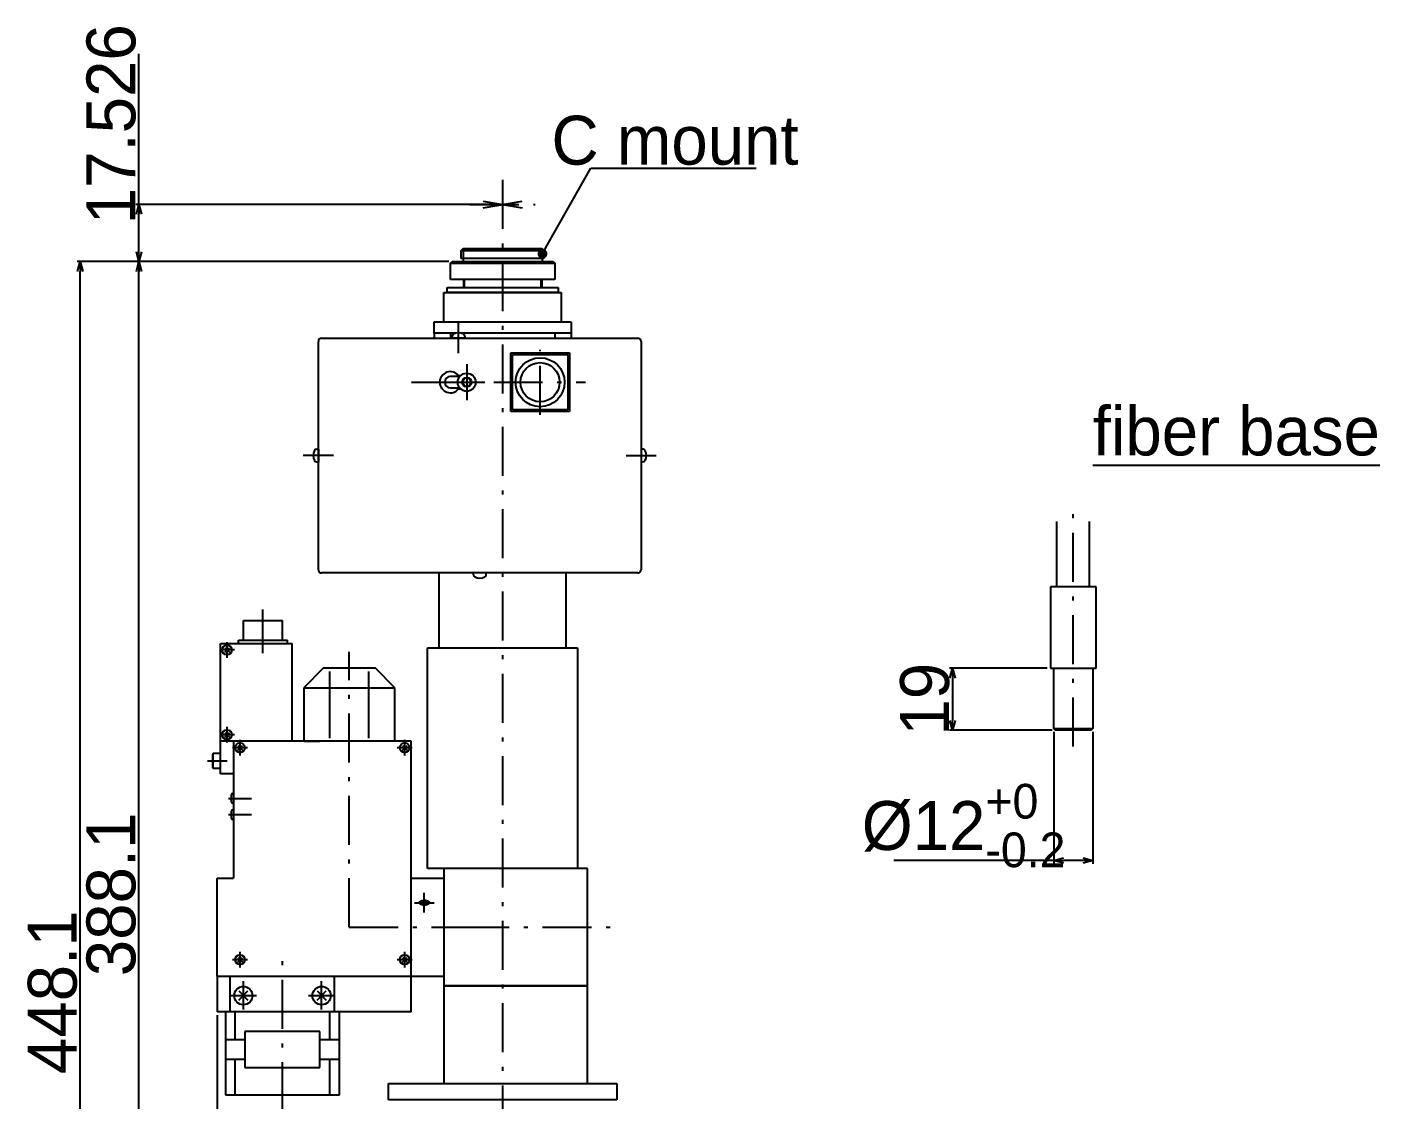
# Model space of a CAD drawing. Header units: millimetres. Extents: x -101 to 1189, y 101 to 982.
# Drawn here: x 701.9 to 1116.8, y 352.9 to 681.9 of the extents above; entities that cross this region are included whole.
import ezdxf

# ---------------------------------------------------------------- set-up
doc = ezdxf.new("R2010")
doc.units = ezdxf.units.MM
doc.linetypes.add('DASHDOT', pattern=[50.5, 30, -9, 2.5, -9])
for name, color, linetype in [('1', 7, 'Continuous'), ('2', 134, 'Continuous'), ('3', 214, 'Continuous')]:
    doc.layers.add(name, color=color, linetype=linetype)
doc.styles.get("Standard").update_dxf_attribs({"font": 'strkfont.shx', "bigfont": 'bigstrkfont.shx'})

# ---------------------------------------------------------------- blocks, each defined once
blk = doc.blocks.new('_Dot')
at = {"color": 0, "linetype": 'ByBlock', "lineweight": -2}
blk.add_line((-0.5, 0), (-1, 0), dxfattribs=at)
at = {"color": 0, "linetype": 'ByBlock', "const_width": 0.5}
blk.add_lwpolyline([(-0.25, 0, 1), (0.25, 0, 1)], format="xyb", close=True, dxfattribs=at)
blk = doc.blocks.new('_Open30')
at = {"color": 0, "lineweight": -2}
for p, q in [((-1, 0.27), (0, 0)), ((0, 0), (-1, -0.27)), ((0, 0), (-1, 0))]:
    blk.add_line(p, q, dxfattribs=at)

msp = doc.modelspace()

# ---------------------------------------------------------------- linework, layer by layer
at = {"layer": '1', "color": 7, "linetype": 'Continuous'}
for p, q in [((831.69, 609.49), (832.19, 609.99)), ((832.19, 609.99), (863.19, 609.99)), ((834.99, 613.39), (835.59, 613.99)), ((834.99, 610.99), (834.99, 613.39)), ((834.99, 613.39), (860.39, 613.39)), ((860.39, 610.99), (834.99, 610.99)), ((835.59, 613.99), (859.79, 613.99)), ((835.59, 613.99), (835.59, 610.99)), ((835.59, 610.99), (835.59, 609.99)), ((859.79, 613.99), (860.39, 613.39)), ((859.79, 613.99), (859.79, 610.99)), ((859.79, 610.99), (859.79, 609.99)), ((860.39, 613.39), (860.39, 610.99)), ((863.19, 609.99), (863.69, 609.49)), ((831.69, 604.49), (831.69, 609.49)), ((831.69, 609.49), (863.69, 609.49)), ((863.69, 609.49), (863.69, 604.49)), ((830.69, 602.01), (864.69, 602.01)), ((830.69, 600.51), (830.69, 602.01)), ((863.69, 604.49), (831.69, 604.49)), ((835.69, 604.49), (835.69, 602.01)), ((835.94, 604.49), (835.94, 602.01)), ((859.44, 604.49), (859.44, 602.01)), ((859.69, 604.49), (859.69, 602.01)), ((864.69, 602.01), (864.69, 600.51)), ((829.69, 591.51), (829.69, 600.51)), ((829.69, 600.51), (865.69, 600.51)), ((864.69, 600.51), (830.69, 600.51)), ((865.69, 600.51), (865.69, 591.51)), ((826.69, 588.01), (826.69, 591.51)), ((826.69, 591.51), (868.69, 591.51)), ((868.69, 591.51), (868.69, 588.01)), ((791.19, 515.51), (791.19, 585.51)), ((792.19, 586.51), (889.19, 586.51)), ((833.4, 588.01), (826.69, 588.01)), ((826.69, 588.01), (826.69, 586.51)), ((831.69, 588.01), (831.69, 586.51)), ((832.24, 587.09), (832.19, 586.51)), ((836.19, 586.51), (832.19, 586.51)), ((868.69, 588.01), (834.99, 588.01)), ((836.14, 587.09), (836.19, 586.51)), ((863.69, 588.01), (863.69, 586.51)), ((868.69, 588.01), (868.69, 586.51)), ((890.19, 585.51), (890.19, 515.51)), ((850.19, 582.01), (868.19, 582.01)), ((850.19, 564.01), (850.19, 582.01)), ((850.69, 581.51), (867.69, 581.51)), ((850.69, 564.51), (850.69, 581.51)), ((867.69, 581.51), (867.69, 564.51)), ((868.19, 582.01), (868.19, 564.01)), ((834.57, 574.76), (831.69, 574.76)), ((834.8, 575.01), (834.25, 575.01)), ((835.97, 574.26), (835.25, 573.01)), ((835.25, 573.01), (835.97, 571.76)), ((837.41, 574.26), (835.97, 574.26)), ((838.13, 573.01), (837.41, 574.26)), ((837.41, 571.76), (838.13, 573.01)), ((831.69, 571.26), (834.57, 571.26)), ((834.25, 571.01), (834.8, 571.01)), ((835.97, 571.76), (837.41, 571.76)), ((867.69, 564.51), (850.69, 564.51)), ((868.19, 564.01), (850.19, 564.01)), ((790.62, 552.46), (791.19, 552.51)), ((791.19, 552.51), (791.19, 548.51)), ((890.19, 552.51), (890.19, 548.51)), ((890.77, 552.46), (890.19, 552.51)), ((790.62, 548.56), (791.19, 548.51)), ((890.77, 548.56), (890.19, 548.51)), ((1017.7, 510.29), (1017.7, 530.29)), ((1027.7, 510.29), (1027.7, 530.29)), ((889.19, 514.51), (792.19, 514.51)), ((828.19, 514.51), (828.19, 491.51)), ((842.69, 514.51), (838.69, 514.51)), ((838.74, 513.93), (838.69, 514.51)), ((842.64, 513.94), (842.69, 514.51)), ((867.19, 491.51), (867.19, 514.51)), ((1015.7, 510.29), (1015.7, 485.29)), ((1029.7, 510.29), (1015.7, 510.29)), ((1029.7, 485.29), (1029.7, 510.29)), ((768.19, 499.89), (780.19, 499.89)), ((768.19, 493.89), (768.19, 499.89)), ((780.19, 493.89), (780.19, 499.89)), ((766.69, 493.89), (781.69, 493.89)), ((766.69, 492.89), (766.69, 493.89)), ((781.69, 492.89), (781.69, 493.89)), ((761.19, 452.89), (761.19, 492.89)), ((761.19, 492.89), (783.19, 492.89)), ((762.48, 491.6), (763.9, 490.18)), ((762.48, 490.18), (763.9, 491.6)), ((783.19, 462.89), (783.19, 492.89)), ((824.69, 491.51), (870.69, 491.51)), ((824.69, 423.89), (824.69, 491.51)), ((828.19, 491.51), (867.19, 491.51)), ((870.69, 491.51), (870.69, 423.89)), ((792.69, 485.29), (786.69, 479.29)), ((808.69, 485.29), (792.69, 485.29)), ((794.69, 463.89), (794.69, 484.29)), ((806.69, 463.89), (806.69, 484.29)), ((814.69, 479.29), (808.69, 485.29)), ((1015.7, 485.29), (1029.7, 485.29)), ((1016.7, 466.79), (1016.7, 485.29)), ((1028.7, 485.29), (1028.7, 466.79)), ((786.69, 479.29), (786.69, 462.89)), ((786.69, 479.29), (814.69, 479.29)), ((814.69, 462.89), (814.69, 479.29)), ((762.48, 464.18), (763.9, 465.6)), ((762.48, 465.6), (763.9, 464.18)), ((1016.7, 466.79), (1028.7, 466.79)), ((1017.2, 466.29), (1016.7, 466.79)), ((1028.2, 466.29), (1017.2, 466.29)), ((1028.7, 466.79), (1028.2, 466.29)), ((819.69, 462.89), (761.19, 462.89)), ((765.19, 462.89), (765.19, 420.89)), ((765.19, 462.89), (765.19, 452.89)), ((766.48, 461.6), (767.9, 460.18)), ((766.48, 460.18), (767.9, 461.6)), ((786.69, 462.89), (791.69, 462.89)), ((816.98, 461.6), (818.4, 460.18)), ((816.98, 460.18), (818.4, 461.6)), ((819.69, 390.89), (819.69, 462.89)), ((758.94, 459.14), (758.69, 458.89)), ((758.69, 458.89), (758.69, 454.89)), ((761.19, 459.14), (758.94, 459.14)), ((758.94, 454.64), (758.94, 459.14)), ((761.19, 454.64), (761.19, 459.14)), ((758.69, 454.89), (758.94, 454.64)), ((758.94, 454.64), (761.19, 454.64)), ((765.19, 452.89), (761.19, 452.89)), ((764.59, 444.22), (764.59, 446.56)), ((764.87, 446.86), (765.19, 446.89)), ((765.19, 446.89), (765.19, 443.89)), ((764.59, 439.22), (764.59, 441.56)), ((765.19, 443.89), (764.87, 443.92)), ((764.87, 441.86), (765.19, 441.89)), ((765.19, 441.89), (765.19, 438.89)), ((765.19, 438.89), (764.87, 438.92)), ((870.69, 423.89), (824.69, 423.89)), ((873.69, 423.89), (829.69, 423.89)), ((829.69, 423.89), (829.69, 387.89)), ((873.69, 387.89), (873.69, 423.89)), ((760.19, 390.89), (760.19, 420.89)), ((760.19, 420.89), (765.19, 420.89)), ((819.69, 420.89), (829.69, 420.89)), ((829.69, 420.89), (829.69, 390.89)), ((822.19, 413.44), (822.2, 413.46)), ((822.19, 413.42), (822.19, 413.44)), ((822.19, 413.4), (822.19, 413.42)), ((822.19, 413.38), (822.19, 413.4)), ((822.19, 413.36), (822.19, 413.38)), ((822.19, 413.35), (822.19, 413.36)), ((822.2, 413.33), (822.19, 413.35)), ((822.2, 413.47), (822.21, 413.49)), ((822.2, 413.46), (822.2, 413.47)), ((822.2, 413.31), (822.2, 413.33)), ((822.21, 413.29), (822.2, 413.31)), ((822.21, 413.51), (822.22, 413.53)), ((822.21, 413.49), (822.21, 413.51)), ((822.21, 413.27), (822.21, 413.29)), ((822.22, 413.25), (822.21, 413.27)), ((822.22, 413.55), (822.23, 413.57)), ((822.22, 413.53), (822.22, 413.55)), ((822.22, 413.24), (822.22, 413.25)), ((822.23, 413.22), (822.22, 413.24)), ((822.23, 413.57), (822.24, 413.58)), ((822.24, 413.2), (822.23, 413.22)), ((822.24, 413.58), (822.25, 413.6)), ((822.25, 413.18), (822.24, 413.2)), ((822.25, 413.6), (822.26, 413.62)), ((822.26, 413.16), (822.25, 413.18)), ((822.26, 413.62), (822.27, 413.64)), ((822.27, 413.15), (822.26, 413.16)), ((822.27, 413.64), (822.29, 413.65)), ((822.29, 413.13), (822.27, 413.15)), ((822.29, 413.65), (822.3, 413.67)), ((822.3, 413.11), (822.29, 413.13)), ((822.3, 413.67), (822.31, 413.69)), ((822.31, 413.09), (822.3, 413.11)), ((822.31, 413.69), (822.33, 413.7)), ((822.33, 413.08), (822.31, 413.09)), ((822.33, 413.7), (822.34, 413.72)), ((822.34, 413.06), (822.33, 413.08)), ((822.34, 413.72), (822.36, 413.74)), ((822.36, 413.04), (822.34, 413.06)), ((822.36, 413.74), (822.38, 413.75)), ((822.38, 413.03), (822.36, 413.04)), ((822.38, 413.75), (822.4, 413.77)), ((822.4, 413.01), (822.38, 413.03)), ((822.4, 413.77), (822.42, 413.79)), ((822.42, 413), (822.4, 413.01)), ((822.42, 413.79), (822.44, 413.8)), ((822.44, 412.98), (822.42, 413)), ((822.44, 413.8), (822.46, 413.82)), ((822.44, 413.43), (822.45, 413.45)), ((822.44, 413.41), (822.44, 413.43)), ((822.44, 413.4), (822.44, 413.41)), ((822.44, 413.38), (822.44, 413.4)), ((822.44, 413.37), (822.44, 413.38)), ((822.44, 413.35), (822.44, 413.37)), ((822.45, 413.34), (822.44, 413.35)), ((822.46, 412.97), (822.44, 412.98)), ((822.45, 413.48), (822.46, 413.49)), ((822.45, 413.46), (822.45, 413.48)), ((822.45, 413.45), (822.45, 413.46)), ((822.45, 413.32), (822.45, 413.34)), ((822.45, 413.31), (822.45, 413.32)), ((822.46, 413.29), (822.45, 413.31)), ((822.46, 413.82), (822.48, 413.83)), ((822.46, 413.51), (822.47, 413.52)), ((822.46, 413.49), (822.46, 413.51)), ((822.46, 413.28), (822.46, 413.29)), ((822.47, 413.26), (822.46, 413.28)), ((822.48, 412.95), (822.46, 412.97)), ((822.47, 413.52), (822.48, 413.54)), ((822.48, 413.25), (822.47, 413.26)), ((822.48, 413.83), (822.5, 413.85)), ((822.48, 413.55), (822.49, 413.57)), ((822.48, 413.54), (822.48, 413.55)), ((822.48, 413.23), (822.48, 413.25)), ((822.49, 413.22), (822.48, 413.23)), ((822.5, 412.94), (822.48, 412.95)), ((822.49, 413.57), (822.5, 413.58)), ((822.5, 413.2), (822.49, 413.22)), ((822.5, 413.85), (822.52, 413.86)), ((822.5, 413.58), (822.51, 413.6)), ((822.51, 413.19), (822.5, 413.2)), ((822.52, 412.92), (822.5, 412.94)), ((822.51, 413.6), (822.52, 413.61)), ((822.52, 413.17), (822.51, 413.19)), ((822.52, 413.86), (822.55, 413.88)), ((822.52, 413.61), (822.53, 413.62)), ((822.53, 413.16), (822.52, 413.17)), ((822.55, 412.91), (822.52, 412.92)), ((822.53, 413.62), (822.54, 413.64)), ((822.54, 413.14), (822.53, 413.16)), ((822.54, 413.64), (822.56, 413.65)), ((822.56, 413.13), (822.54, 413.14)), ((822.55, 413.88), (822.57, 413.89)), ((822.57, 412.89), (822.55, 412.91)), ((822.56, 413.65), (822.57, 413.67)), ((822.57, 413.12), (822.56, 413.13)), ((822.57, 413.89), (822.6, 413.9)), ((822.57, 413.67), (822.58, 413.68)), ((822.58, 413.1), (822.57, 413.12)), ((822.6, 412.88), (822.57, 412.89)), ((822.58, 413.68), (822.6, 413.69)), ((822.6, 413.09), (822.58, 413.1)), ((822.6, 413.9), (822.62, 413.92)), ((822.6, 413.69), (822.61, 413.71)), ((822.61, 413.08), (822.6, 413.09)), ((822.62, 412.87), (822.6, 412.88)), ((822.61, 413.71), (822.63, 413.72)), ((822.63, 413.06), (822.61, 413.08)), ((822.62, 413.92), (822.65, 413.93)), ((822.65, 412.85), (822.62, 412.87)), ((822.63, 413.72), (822.65, 413.73)), ((822.65, 413.05), (822.63, 413.06)), ((822.65, 413.93), (822.67, 413.94)), ((822.65, 413.73), (822.66, 413.75)), ((822.66, 413.04), (822.65, 413.05)), ((822.67, 412.84), (822.65, 412.85)), ((822.66, 413.75), (822.68, 413.76)), ((822.68, 413.02), (822.66, 413.04)), ((822.67, 413.94), (822.7, 413.95)), ((822.7, 412.83), (822.67, 412.84)), ((822.68, 413.76), (822.7, 413.77)), ((822.7, 413.01), (822.68, 413.02)), ((822.7, 413.95), (822.73, 413.97)), ((822.7, 413.77), (822.72, 413.78)), ((822.72, 413), (822.7, 413.01)), ((822.73, 412.82), (822.7, 412.83)), ((822.72, 413.78), (822.74, 413.79)), ((822.74, 412.99), (822.72, 413)), ((822.73, 413.97), (822.76, 413.98)), ((822.76, 412.8), (822.73, 412.82)), ((822.74, 413.79), (822.76, 413.81)), ((822.76, 412.98), (822.74, 412.99)), ((822.76, 413.98), (822.79, 413.99)), ((822.76, 413.81), (822.78, 413.82)), ((822.78, 412.96), (822.76, 412.98)), ((822.79, 412.79), (822.76, 412.8)), ((822.78, 413.82), (822.8, 413.83)), ((822.8, 412.95), (822.78, 412.96)), ((822.79, 413.99), (822.82, 414)), ((822.82, 412.78), (822.79, 412.79)), ((822.8, 413.83), (822.82, 413.84)), ((822.82, 412.94), (822.8, 412.95)), ((822.82, 414), (822.85, 414.01)), ((822.82, 413.84), (822.84, 413.85)), ((822.84, 412.93), (822.82, 412.94)), ((822.85, 412.77), (822.82, 412.78)), ((822.84, 413.85), (822.87, 413.86)), ((822.87, 412.92), (822.84, 412.93)), ((822.85, 414.01), (822.88, 414.02)), ((822.88, 412.76), (822.85, 412.77)), ((822.87, 413.86), (822.89, 413.87)), ((822.89, 412.91), (822.87, 412.92)), ((822.88, 414.02), (822.91, 414.03)), ((822.91, 412.75), (822.88, 412.76)), ((822.89, 413.87), (822.91, 413.88)), ((822.91, 412.9), (822.89, 412.91)), ((822.91, 414.03), (822.94, 414.04)), ((822.91, 413.88), (822.94, 413.89)), ((822.94, 412.89), (822.91, 412.9)), ((822.94, 412.74), (822.91, 412.75)), ((822.94, 414.04), (822.97, 414.05)), ((822.94, 413.89), (822.96, 413.9)), ((822.96, 412.88), (822.94, 412.89)), ((822.97, 412.73), (822.94, 412.74)), ((822.96, 413.9), (822.99, 413.91)), ((822.99, 412.87), (822.96, 412.88)), ((822.97, 414.05), (823.01, 414.06)), ((823.01, 412.72), (822.97, 412.73)), ((822.99, 413.91), (823.01, 413.92)), ((823.01, 412.87), (822.99, 412.87)), ((823.01, 414.06), (823.04, 414.07)), ((823.01, 413.92), (823.04, 413.92)), ((823.04, 412.86), (823.01, 412.87)), ((823.04, 412.72), (823.01, 412.72)), ((823.04, 414.07), (823.07, 414.07)), ((823.04, 413.92), (823.07, 413.93)), ((823.07, 412.85), (823.04, 412.86)), ((823.07, 412.71), (823.04, 412.72)), ((823.07, 414.07), (823.11, 414.08)), ((823.07, 413.93), (823.09, 413.94)), ((823.09, 412.84), (823.07, 412.85)), ((823.11, 412.7), (823.07, 412.71)), ((823.09, 413.94), (823.12, 413.95)), ((823.12, 412.84), (823.09, 412.84)), ((823.11, 414.08), (823.14, 414.09)), ((823.14, 412.69), (823.11, 412.7)), ((823.12, 413.95), (823.15, 413.95)), ((823.15, 412.83), (823.12, 412.84)), ((823.14, 414.09), (823.18, 414.1)), ((823.18, 412.69), (823.14, 412.69)), ((823.15, 413.95), (823.18, 413.96)), ((823.18, 412.82), (823.15, 412.83)), ((823.18, 414.1), (823.21, 414.1)), ((823.18, 413.96), (823.2, 413.97)), ((823.2, 412.82), (823.18, 412.82)), ((823.21, 412.68), (823.18, 412.69)), ((823.2, 413.97), (823.23, 413.97)), ((823.23, 412.81), (823.2, 412.82)), ((823.21, 414.1), (823.25, 414.11)), ((823.25, 412.68), (823.21, 412.68)), ((823.23, 413.97), (823.26, 413.98)), ((823.26, 412.8), (823.23, 412.81)), ((823.25, 414.11), (823.28, 414.11)), ((823.28, 412.67), (823.25, 412.68)), ((823.26, 413.98), (823.29, 413.98)), ((823.29, 412.8), (823.26, 412.8)), ((823.28, 414.11), (823.32, 414.12)), ((823.32, 412.67), (823.28, 412.67)), ((823.29, 413.98), (823.32, 413.99)), ((823.32, 412.79), (823.29, 412.8)), ((823.32, 414.12), (823.35, 414.12)), ((823.32, 413.99), (823.35, 413.99)), ((823.35, 412.79), (823.32, 412.79)), ((823.35, 412.66), (823.32, 412.67)), ((823.35, 414.12), (823.39, 414.13)), ((823.35, 413.99), (823.38, 414)), ((823.38, 412.79), (823.35, 412.79)), ((823.39, 412.66), (823.35, 412.66)), ((823.38, 414), (823.41, 414)), ((823.41, 412.78), (823.38, 412.79)), ((823.39, 414.13), (823.42, 414.13)), ((823.42, 412.65), (823.39, 412.66)), ((823.41, 414), (823.44, 414)), ((823.44, 412.78), (823.41, 412.78)), ((823.42, 414.13), (823.46, 414.13)), ((823.46, 412.65), (823.42, 412.65)), ((823.44, 414), (823.47, 414.01)), ((823.47, 412.78), (823.44, 412.78)), ((823.46, 414.13), (823.5, 414.14)), ((823.5, 412.65), (823.46, 412.65)), ((823.47, 414.01), (823.5, 414.01)), ((823.5, 412.77), (823.47, 412.78)), ((823.5, 414.14), (823.53, 414.14)), ((823.5, 414.01), (823.53, 414.01)), ((823.53, 412.77), (823.5, 412.77)), ((823.53, 412.65), (823.5, 412.65)), ((823.53, 414.14), (823.57, 414.14)), ((823.53, 414.01), (823.56, 414.01)), ((823.56, 412.77), (823.53, 412.77)), ((823.57, 412.64), (823.53, 412.65)), ((823.56, 414.01), (823.59, 414.01)), ((823.59, 412.77), (823.56, 412.77)), ((823.57, 414.14), (823.61, 414.14)), ((823.61, 412.64), (823.57, 412.64)), ((823.59, 414.01), (823.62, 414.02)), ((823.62, 412.77), (823.59, 412.77)), ((823.61, 414.14), (823.65, 414.14)), ((823.65, 412.64), (823.61, 412.64)), ((823.62, 414.02), (823.65, 414.02)), ((823.65, 412.77), (823.62, 412.77)), ((823.65, 414.14), (823.68, 414.14)), ((823.65, 414.02), (823.68, 414.02)), ((823.68, 412.77), (823.65, 412.77)), ((823.68, 412.64), (823.65, 412.64)), ((823.68, 414.14), (823.72, 414.14)), ((823.68, 414.02), (823.71, 414.02)), ((823.71, 412.77), (823.68, 412.77)), ((823.72, 412.64), (823.68, 412.64)), ((823.71, 414.02), (823.75, 414.02)), ((823.75, 412.77), (823.71, 412.77)), ((823.72, 414.14), (823.76, 414.14)), ((823.76, 412.64), (823.72, 412.64)), ((823.75, 414.02), (823.78, 414.01)), ((823.78, 412.77), (823.75, 412.77)), ((823.76, 414.14), (823.79, 414.14)), ((823.79, 412.64), (823.76, 412.64)), ((823.78, 414.01), (823.81, 414.01)), ((823.81, 412.77), (823.78, 412.77)), ((823.79, 414.14), (823.83, 414.14)), ((823.83, 412.64), (823.79, 412.64)), ((823.81, 414.01), (823.84, 414.01)), ((823.84, 412.77), (823.81, 412.77)), ((823.83, 414.14), (823.87, 414.14)), ((823.87, 412.65), (823.83, 412.64)), ((823.84, 414.01), (823.87, 414.01)), ((823.87, 412.77), (823.84, 412.77)), ((823.87, 414.14), (823.9, 414.13)), ((823.87, 414.01), (823.9, 414.01)), ((823.9, 412.77), (823.87, 412.77)), ((823.9, 412.65), (823.87, 412.65)), ((823.9, 414.13), (823.94, 414.13)), ((823.9, 414.01), (823.93, 414)), ((823.93, 412.78), (823.9, 412.77)), ((823.94, 412.65), (823.9, 412.65)), ((823.93, 414), (823.96, 414)), ((823.96, 412.78), (823.93, 412.78)), ((823.94, 414.13), (823.98, 414.13)), ((823.98, 412.65), (823.94, 412.65)), ((823.96, 414), (823.99, 414)), ((823.99, 412.78), (823.96, 412.78)), ((823.98, 414.13), (824.01, 414.12)), ((824.01, 412.66), (823.98, 412.65)), ((823.99, 414), (824.02, 413.99)), ((824.02, 412.79), (823.99, 412.78)), ((824.01, 414.12), (824.05, 414.12)), ((824.05, 412.66), (824.01, 412.66)), ((824.02, 413.99), (824.05, 413.99)), ((824.05, 412.79), (824.02, 412.79)), ((824.05, 414.12), (824.08, 414.12)), ((824.05, 413.99), (824.08, 413.99)), ((824.08, 412.8), (824.05, 412.79)), ((824.08, 412.67), (824.05, 412.66)), ((824.08, 414.12), (824.12, 414.11)), ((824.08, 413.99), (824.11, 413.98)), ((824.11, 412.8), (824.08, 412.8)), ((824.12, 412.67), (824.08, 412.67)), ((824.11, 413.98), (824.14, 413.98)), ((824.14, 412.81), (824.11, 412.8)), ((824.12, 414.11), (824.15, 414.1)), ((824.15, 412.68), (824.12, 412.67)), ((824.14, 413.98), (824.16, 413.97)), ((824.16, 412.81), (824.14, 412.81)), ((824.15, 414.1), (824.19, 414.1)), ((824.19, 412.68), (824.15, 412.68)), ((824.16, 413.97), (824.19, 413.96)), ((824.19, 412.82), (824.16, 412.81)), ((824.19, 414.1), (824.22, 414.09)), ((824.19, 413.96), (824.22, 413.96)), ((824.22, 412.83), (824.19, 412.82)), ((824.22, 412.69), (824.19, 412.68)), ((824.22, 414.09), (824.26, 414.09)), ((824.22, 413.96), (824.25, 413.95)), ((824.25, 412.83), (824.22, 412.83)), ((824.26, 412.7), (824.22, 412.69)), ((824.25, 413.95), (824.28, 413.94)), ((824.28, 412.84), (824.25, 412.83)), ((824.26, 414.09), (824.29, 414.08)), ((824.29, 412.7), (824.26, 412.7)), ((824.28, 413.94), (824.3, 413.94)), ((824.3, 412.85), (824.28, 412.84)), ((824.29, 414.08), (824.33, 414.07)), ((824.33, 412.71), (824.29, 412.7)), ((824.3, 413.94), (824.33, 413.93)), ((824.33, 412.85), (824.3, 412.85)), ((824.33, 414.07), (824.36, 414.06)), ((824.33, 413.93), (824.36, 413.92)), ((824.36, 412.86), (824.33, 412.85)), ((824.36, 412.72), (824.33, 412.71)), ((824.36, 414.06), (824.39, 414.05)), ((824.36, 413.92), (824.38, 413.91)), ((824.38, 412.87), (824.36, 412.86)), ((824.39, 412.73), (824.36, 412.72)), ((824.38, 413.91), (824.41, 413.9)), ((824.41, 412.88), (824.38, 412.87)), ((824.39, 414.05), (824.43, 414.05)), ((824.43, 412.74), (824.39, 412.73)), ((824.41, 413.9), (824.43, 413.89)), ((824.43, 412.89), (824.41, 412.88)), ((824.43, 414.05), (824.46, 414.04)), ((824.43, 413.89), (824.46, 413.89)), ((824.46, 412.9), (824.43, 412.89)), ((824.46, 412.75), (824.43, 412.74)), ((824.46, 414.04), (824.49, 414.03)), ((824.46, 413.89), (824.48, 413.88)), ((824.48, 412.91), (824.46, 412.9)), ((824.49, 412.76), (824.46, 412.75)), ((824.48, 413.88), (824.5, 413.87)), ((824.5, 412.92), (824.48, 412.91)), ((824.49, 414.03), (824.52, 414.02)), ((824.52, 412.77), (824.49, 412.76)), ((824.5, 413.87), (824.53, 413.86)), ((824.53, 412.93), (824.5, 412.92)), ((824.52, 414.02), (824.55, 414.01)), ((824.55, 412.78), (824.52, 412.77)), ((824.53, 413.86), (824.55, 413.85)), ((824.55, 412.94), (824.53, 412.93)), ((824.55, 414.01), (824.58, 414)), ((824.55, 413.85), (824.57, 413.83)), ((824.57, 412.95), (824.55, 412.94)), ((824.58, 412.79), (824.55, 412.78)), ((824.57, 413.83), (824.59, 413.82)), ((824.59, 412.96), (824.57, 412.95)), ((824.58, 414), (824.61, 413.98)), ((824.61, 412.8), (824.58, 412.79)), ((824.59, 413.82), (824.62, 413.81)), ((824.62, 412.97), (824.59, 412.96)), ((824.61, 413.98), (824.64, 413.97)), ((824.64, 412.81), (824.61, 412.8)), ((824.62, 413.81), (824.64, 413.8)), ((824.64, 412.98), (824.62, 412.97)), ((824.64, 413.97), (824.67, 413.96)), ((824.64, 413.8), (824.66, 413.79)), ((824.66, 412.99), (824.64, 412.98)), ((824.67, 412.82), (824.64, 412.81)), ((824.66, 413.79), (824.67, 413.78)), ((824.67, 413.01), (824.66, 412.99)), ((824.67, 413.96), (824.7, 413.95)), ((824.67, 413.78), (824.69, 413.76)), ((824.69, 413.02), (824.67, 413.01)), ((824.7, 412.83), (824.67, 412.82)), ((824.69, 413.76), (824.71, 413.75)), ((824.71, 413.03), (824.69, 413.02)), ((824.7, 413.95), (824.72, 413.94)), ((824.72, 412.85), (824.7, 412.83)), ((824.71, 413.75), (824.73, 413.74)), ((824.73, 413.04), (824.71, 413.03)), ((824.72, 413.94), (824.75, 413.92)), ((824.75, 412.86), (824.72, 412.85)), ((824.73, 413.74), (824.75, 413.73)), ((824.75, 413.06), (824.73, 413.04)), ((824.75, 413.92), (824.77, 413.91)), ((824.75, 413.73), (824.76, 413.71)), ((824.76, 413.07), (824.75, 413.06)), ((824.77, 412.87), (824.75, 412.86)), ((824.76, 413.71), (824.78, 413.7)), ((824.78, 413.08), (824.76, 413.07)), ((824.77, 413.91), (824.8, 413.9)), ((824.8, 412.89), (824.77, 412.87)), ((824.78, 413.7), (824.79, 413.69)), ((824.79, 413.1), (824.78, 413.08)), ((824.79, 413.69), (824.81, 413.67)), ((824.81, 413.11), (824.79, 413.1)), ((824.8, 413.9), (824.82, 413.88)), ((824.82, 412.9), (824.8, 412.89)), ((824.81, 413.67), (824.82, 413.66)), ((824.82, 413.12), (824.81, 413.11)), ((824.82, 413.88), (824.85, 413.87)), ((824.82, 413.66), (824.83, 413.65)), ((824.83, 413.14), (824.82, 413.12)), ((824.85, 412.91), (824.82, 412.9)), ((824.83, 413.65), (824.85, 413.63)), ((824.85, 413.15), (824.83, 413.14)), ((824.85, 413.87), (824.87, 413.85)), ((824.85, 413.63), (824.86, 413.62)), ((824.86, 413.17), (824.85, 413.15)), ((824.87, 412.93), (824.85, 412.91)), ((824.86, 413.62), (824.87, 413.6)), ((824.87, 413.18), (824.86, 413.17)), ((824.87, 413.85), (824.89, 413.84)), ((824.87, 413.6), (824.88, 413.59)), ((824.88, 413.19), (824.87, 413.18)), ((824.89, 412.94), (824.87, 412.93)), ((824.88, 413.59), (824.89, 413.57)), ((824.89, 413.21), (824.88, 413.19)), ((824.89, 413.84), (824.92, 413.82)), ((824.89, 413.57), (824.9, 413.56)), ((824.9, 413.22), (824.89, 413.21)), ((824.92, 412.96), (824.89, 412.94)), ((824.9, 413.56), (824.9, 413.54)), ((824.9, 413.54), (824.91, 413.53)), ((824.91, 413.25), (824.9, 413.24)), ((824.9, 413.24), (824.9, 413.22)), ((824.91, 413.53), (824.92, 413.51)), ((824.92, 413.27), (824.91, 413.25)), ((824.92, 413.82), (824.94, 413.81)), ((824.92, 413.51), (824.92, 413.5)), ((824.92, 413.5), (824.93, 413.48)), ((824.93, 413.3), (824.92, 413.28)), ((824.92, 413.28), (824.92, 413.27)), ((824.94, 412.97), (824.92, 412.96)), ((824.93, 413.48), (824.93, 413.47)), ((824.93, 413.47), (824.94, 413.45)), ((824.94, 413.33), (824.93, 413.31)), ((824.93, 413.31), (824.93, 413.3)), ((824.94, 413.81), (824.96, 413.79)), ((824.94, 413.45), (824.94, 413.44)), ((824.94, 413.44), (824.94, 413.42)), ((824.94, 413.42), (824.94, 413.41)), ((824.94, 413.41), (824.94, 413.39)), ((824.94, 413.39), (824.94, 413.38)), ((824.94, 413.38), (824.94, 413.36)), ((824.94, 413.36), (824.94, 413.35)), ((824.94, 413.35), (824.94, 413.33)), ((824.96, 412.99), (824.94, 412.97)), ((824.96, 413.79), (824.98, 413.78)), ((824.98, 413), (824.96, 412.99)), ((824.98, 413.78), (825, 413.76)), ((825, 413.02), (824.98, 413)), ((825, 413.76), (825.01, 413.75)), ((825.01, 413.04), (825, 413.02)), ((825.01, 413.75), (825.03, 413.73)), ((825.03, 413.05), (825.01, 413.04)), ((825.03, 413.73), (825.05, 413.71)), ((825.05, 413.07), (825.03, 413.05)), ((825.05, 413.71), (825.06, 413.7)), ((825.06, 413.09), (825.05, 413.07)), ((825.06, 413.7), (825.08, 413.68)), ((825.08, 413.1), (825.06, 413.09)), ((825.08, 413.68), (825.09, 413.66)), ((825.09, 413.12), (825.08, 413.1)), ((825.09, 413.66), (825.1, 413.64)), ((825.1, 413.14), (825.09, 413.12)), ((825.1, 413.64), (825.12, 413.63)), ((825.12, 413.16), (825.1, 413.14)), ((825.12, 413.63), (825.13, 413.61)), ((825.13, 413.17), (825.12, 413.16)), ((825.13, 413.61), (825.14, 413.59)), ((825.14, 413.19), (825.13, 413.17)), ((825.14, 413.59), (825.15, 413.57)), ((825.15, 413.21), (825.14, 413.19)), ((825.15, 413.57), (825.15, 413.56)), ((825.15, 413.56), (825.16, 413.54)), ((825.16, 413.24), (825.15, 413.23)), ((825.15, 413.23), (825.15, 413.21)), ((825.16, 413.54), (825.17, 413.52)), ((825.17, 413.26), (825.16, 413.24)), ((825.17, 413.52), (825.18, 413.5)), ((825.18, 413.28), (825.17, 413.26)), ((825.18, 413.5), (825.18, 413.48)), ((825.18, 413.48), (825.18, 413.47)), ((825.18, 413.47), (825.19, 413.45)), ((825.19, 413.34), (825.18, 413.32)), ((825.18, 413.32), (825.18, 413.3)), ((825.18, 413.3), (825.18, 413.28)), ((825.19, 413.45), (825.19, 413.43)), ((825.19, 413.43), (825.19, 413.41)), ((825.19, 413.41), (825.19, 413.39)), ((825.19, 413.39), (825.19, 413.37)), ((825.19, 413.37), (825.19, 413.35)), ((825.19, 413.35), (825.19, 413.34)), ((766.48, 396.6), (767.9, 395.18)), ((766.48, 395.18), (767.9, 396.6)), ((816.98, 396.6), (818.4, 395.18)), ((816.98, 395.18), (818.4, 396.6)), ((760.19, 390.89), (829.69, 390.89)), ((760.19, 390.89), (760.19, 379.89)), ((764.19, 379.89), (764.19, 390.89)), ((796.19, 379.89), (796.19, 390.89)), ((819.69, 379.89), (819.69, 390.89)), ((766.78, 383.48), (769.61, 386.31)), ((766.78, 386.31), (769.61, 383.48)), ((790.78, 386.31), (793.61, 383.48)), ((790.78, 383.48), (793.61, 386.31)), ((829.69, 387.89), (873.69, 387.89)), ((873.69, 387.89), (829.69, 387.89)), ((829.69, 387.89), (829.69, 357.89)), ((873.69, 357.89), (873.69, 387.89)), ((819.69, 379.89), (760.19, 379.89)), ((762.69, 379.89), (762.69, 354.49)), ((765.69, 371.39), (765.69, 379.89)), ((794.69, 371.39), (794.69, 379.89)), ((797.69, 354.49), (797.69, 379.89)), ((791.69, 373.89), (768.69, 373.89)), ((768.69, 373.89), (768.69, 362.89)), ((791.69, 362.89), (791.69, 373.89)), ((762.69, 371.39), (768.69, 371.39)), ((791.69, 371.39), (797.69, 371.39)), ((762.69, 365.39), (768.69, 365.39)), ((765.69, 354.49), (765.69, 365.39)), ((791.69, 365.39), (797.69, 365.39)), ((794.69, 354.49), (794.69, 365.39)), ((768.69, 362.89), (791.69, 362.89)), ((812.69, 357.89), (882.69, 357.89)), ((812.69, 352.89), (812.69, 357.89)), ((829.69, 357.89), (873.69, 357.89)), ((882.69, 357.89), (882.69, 352.89)), ((762.69, 354.49), (797.69, 354.49)), ((882.69, 352.89), (812.69, 352.89))]:
    msp.add_line(p, q, dxfattribs=at)
for centre, radius in [((859.19, 573.01), 7.5), ((859.19, 573.01), 6), ((836.69, 573.01), 2.75), ((836.69, 573.01), 1.44), ((763.19, 490.89), 1.5), ((763.19, 464.89), 1.5), ((767.19, 460.89), 1.5), ((817.69, 460.89), 1.5), ((767.19, 395.89), 1.5), ((817.69, 395.89), 1.5), ((768.19, 384.89), 2.8), ((792.19, 384.89), 2.8)]:
    msp.add_circle(centre, radius, dxfattribs=at)
for centre, radius, start, end in [((792.19, 585.51), 1, 90, 180), ((833.04, 587.02), 0.8, 118.7061, 175), ((834.19, 584.91), 3.2, 61.2939, 118.7061), ((835.34, 587.02), 0.8, 5, 61.2939), ((889.19, 585.51), 1, 0, 90), ((831.68, 573.01), 3.25, 37.9799, 322.0201), ((831.69, 573.01), 1.75, 90, 270), ((792.79, 550.51), 3.2, 151.2939, 208.7061), ((790.69, 551.66), 0.8, 95, 151.2939), ((890.7, 551.66), 0.8, 28.7061, 85), ((888.59, 550.51), 3.2, 331.2939, 28.7061), ((790.69, 549.36), 0.8, 208.7061, 265), ((890.7, 549.36), 0.8, 275, 331.2939), ((792.19, 515.51), 1, 180, 270), ((889.19, 515.51), 1, 270, 0), ((839.54, 514), 0.8, 185.1328, 241.4267), ((840.69, 516.11), 3.2, 241.4267, 298.8389), ((841.85, 514.01), 0.8, 298.8389, 355.1328), ((764.89, 446.56), 0.3, 95, 180), ((764.89, 444.22), 0.3, 180, 265), ((764.89, 441.56), 0.3, 95, 180), ((764.89, 439.22), 0.3, 180, 265)]:
    msp.add_arc(centre, radius, start, end, dxfattribs=at)
at = {"layer": '2', "color": 134, "linetype": 'Continuous'}
for p, q in [((736.19, 627.52), (736.19, 673.77)), ((861.39, 615.02), (874.73, 638.63)), ((874.73, 638.63), (925.42, 638.63)), ((846.69, 627.52), (735.19, 627.52)), ((736.19, 612.99), (736.19, 624.52)), ((831.19, 609.99), (717.19, 609.99)), ((831.19, 609.99), (735.19, 609.99)), ((831.19, 609.99), (735.19, 609.99)), ((718.19, 164.89), (718.19, 606.99)), ((736.19, 224.89), (736.19, 606.99)), ((1014.7, 485.29), (984.7, 485.29)), ((985.7, 482.29), (985.7, 469.29)), ((1016.2, 466.29), (984.7, 466.29)), ((1016.7, 465.79), (1016.7, 425.29)), ((1028.7, 465.79), (1028.7, 425.29)), ((1016.7, 426.29), (967.64, 426.29)), ((1025.7, 426.29), (1019.7, 426.29)), ((760.19, 378.89), (760.19, 136.9)), ((760.19, 378.89), (760.19, 118.9))]:
    msp.add_line(p, q, dxfattribs=at)
at = {"layer": '3', "color": 214, "linetype": 'DASHDOT', "ltscale": 0.5}
for p, q in [((847.69, 635.06), (847.69, 155.89)), ((837.69, 627.52), (857.69, 627.52)), ((841.69, 628.58), (853.69, 626.46)), ((841.69, 626.46), (853.69, 628.58)), ((834.19, 581.88), (834.19, 591.14)), ((859.19, 563.05), (859.19, 582.97)), ((836.69, 578.55), (836.69, 567.47)), ((819.71, 573.01), (873.16, 573.01)), ((831.15, 573.01), (842.24, 573.01)), ((795.82, 550.51), (786.56, 550.51)), ((885.56, 550.51), (894.82, 550.51)), ((1022.7, 461.29), (1022.7, 535.29)), ((774.19, 489.96), (774.19, 503.28)), ((765.51, 490.89), (760.83, 490.89)), ((763.19, 488.52), (763.19, 493.32)), ((800.69, 405.89), (800.69, 490.29)), ((765.51, 464.89), (760.83, 464.89)), ((763.19, 462.52), (763.19, 467.32)), ((769.51, 460.89), (764.83, 460.89)), ((767.19, 458.52), (767.19, 463.32)), ((820.01, 460.89), (815.33, 460.89)), ((817.69, 458.52), (817.69, 463.32)), ((757.19, 456.89), (763.19, 456.89)), ((763.59, 445.39), (770.69, 445.39)), ((763.59, 440.39), (770.69, 440.39)), ((823.69, 410.39), (823.69, 416.39)), ((820.69, 413.39), (826.69, 413.39)), ((800.69, 405.89), (834.69, 405.89)), ((834.69, 405.89), (883.55, 405.89)), ((767.19, 393.52), (767.19, 398.32)), ((780.19, 349.49), (780.19, 399.19)), ((817.69, 393.52), (817.69, 398.32)), ((769.51, 395.89), (764.83, 395.89)), ((820.01, 395.89), (815.33, 395.89)), ((768.19, 380.68), (768.19, 389.37)), ((792.19, 380.68), (792.19, 389.37)), ((764.19, 384.89), (772.27, 384.89)), ((788.19, 384.89), (796.27, 384.89))]:
    msp.add_line(p, q, dxfattribs=at)

# ---------------------------------------------------------------- block references
at = {"layer": '2', "color": 134, "linetype": 'Continuous', "yscale": 3, "zscale": 3}
for name, p, xscale, rotation in [('_Open30', (736.19, 627.52), 3, 90), ('_Dot', (859.92, 612.41), 3.000000000000034, 240.5306940531877), ('_Open30', (718.19, 609.99), 3, 90), ('_Open30', (736.19, 609.99), 3, 270), ('_Open30', (736.19, 609.99), 3, 90), ('_Open30', (985.7, 485.29), 3, 90), ('_Open30', (985.7, 466.29), 3, 270), ('_Open30', (1016.7, 426.29), 3, 180)]:
    msp.add_blockref(name, p, dxfattribs=dict(at, xscale=xscale, rotation=rotation))
at = {"layer": '2', "color": 134, "linetype": 'Continuous', "xscale": 3, "yscale": 3, "zscale": 3}
msp.add_blockref('_Open30', (1028.7, 426.29), dxfattribs=at)

# ---------------------------------------------------------------- texts
at = {"layer": '2', "color": 134, "linetype": 'Continuous'}
msp.add_text('%%Ufiber base', height=15, dxfattribs=at).set_placement((1028.66, 550.56))
at = {"layer": '2', "color": 134, "linetype": 'Continuous', "char_height": 15, "attachment_point": 5, "rotation": 90}
for s, insert in [('\\A1;17.526', (727.69, 652.14)), ('\\A1;19', (977.2, 475.79)), ('\\A1;388.1', (727.69, 415.94)), ('\\A1;448.1', (709.69, 385.94))]:
    msp.add_mtext(s, dxfattribs=dict(at, insert=insert))
at = {"layer": '2', "color": 134, "linetype": 'Continuous', "char_height": 15, "attachment_point": 5}
for s, insert in [('\\A1;C mount', (900.58, 647.13)), ('\\A1;%%c12{}{\\H0.71x;\\C3;\\S+0^ -0.2;}', (989.08, 437.05))]:
    msp.add_mtext(s, dxfattribs=dict(at, insert=insert))

doc.saveas('drawing.dxf')
